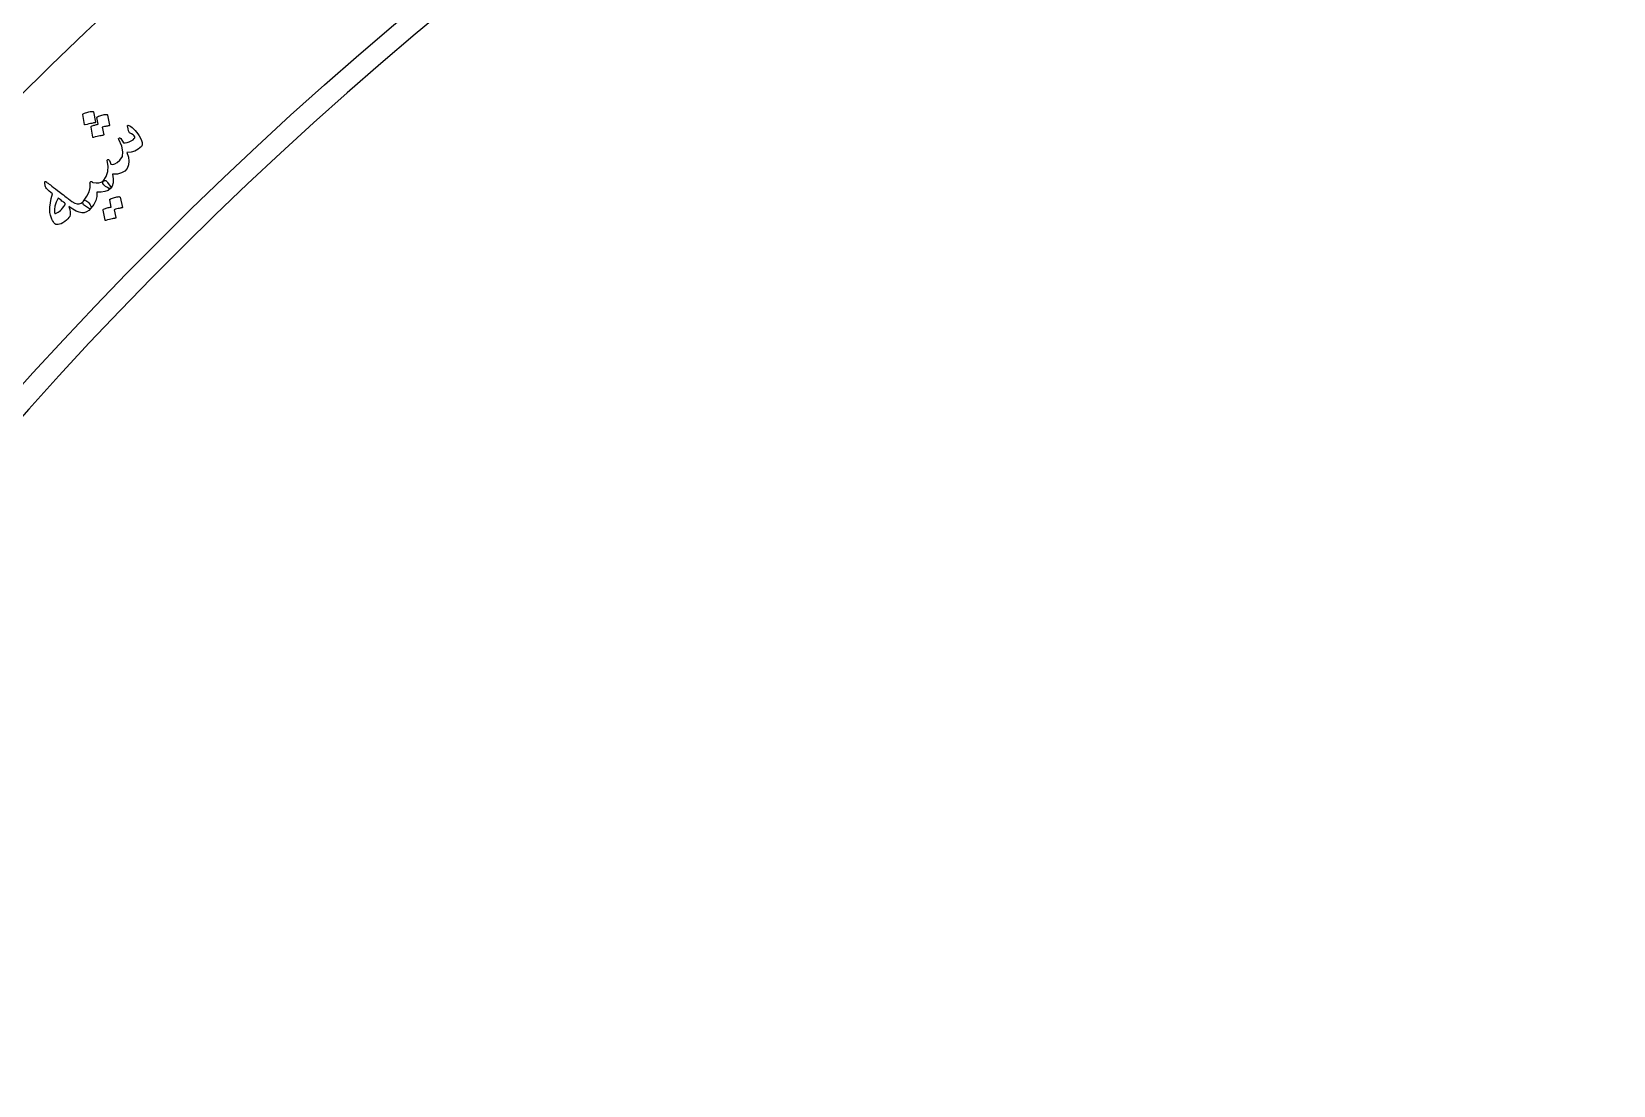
# Model space of a CAD drawing. Header units: millimetres. Extents: x -75 to 75, y -75 to 98.
# Drawn here: x -51.1 to -22.37, y 33.45 to 52.6 of the extents above; entities that cross this region are included whole.
import ezdxf

# ---------------------------------------------------------------- set-up
doc = ezdxf.new("R2010")
doc.units = ezdxf.units.MM
for name, color, linetype in [('CUT_INNER', 6, 'Continuous'), ('ENGRAVE', 7, 'Continuous'), ('TEXT', 5, 'Continuous')]:
    doc.layers.add(name, color=color, linetype=linetype)

msp = doc.modelspace()

# ---------------------------------------------------------------- linework, layer by layer
at = {"layer": 'CUT_INNER'}
msp.add_arc((0.0001, -0.0002), 68.6249, 92.275813, 359.648624, dxfattribs=at)
at = {"layer": 'ENGRAVE'}
for radius in [74.6175, 72.654, 69.0075]:
    msp.add_circle((0, 0), radius, dxfattribs=at)
at = {"layer": 'TEXT'}
for points in [[(-50.1743, 51.0923), (-50.1742, 51.096), (-50.1727, 51.0998), (-50.1696, 51.1035), (-50.1651, 51.1072), (-50.1448, 51.1163), (-50.1243, 51.1244), (-50.1038, 51.1315), (-50.0833, 51.1375), (-50.0624, 51.1425), (-50.0411, 51.1465), (-50.0194, 51.1494), (-49.9972, 51.1513), (-49.9906, 51.1506), (-49.9857, 51.1486), (-49.9825, 51.1453), (-49.981, 51.1407), (-49.9422, 50.9557), (-49.9428, 50.951), (-49.946, 50.9475), (-49.9518, 50.9451), (-49.9602, 50.9438), (-49.9674, 50.9427), (-49.9785, 50.9406), (-49.9936, 50.9376), (-50.0125, 50.9336), (-50.0356, 50.9286), (-50.063, 50.9223), (-50.0947, 50.9146), (-50.1307, 50.9057), (-50.1359, 50.905), (-50.1396, 50.9057), (-50.1419, 50.908), (-50.1426, 50.9117)], [(-49.9171, 51.039), (-49.917, 51.0427), (-49.9154, 51.0464), (-49.9124, 51.0501), (-49.9079, 51.0538), (-49.8875, 51.0629), (-49.8672, 51.0709), (-49.8467, 51.0778), (-49.8261, 51.0838), (-49.8053, 51.0887), (-49.7841, 51.0926), (-49.7624, 51.0954), (-49.7402, 51.0972), (-49.7348, 51.0964), (-49.7306, 51.0942), (-49.7275, 51.0904), (-49.7255, 51.0852), (-49.6869, 50.9002), (-49.6874, 50.8968), (-49.6903, 50.8939), (-49.6957, 50.8916), (-49.7034, 50.8899), (-49.7086, 50.8889), (-49.7166, 50.8873), (-49.7276, 50.885), (-49.7415, 50.8821), (-49.7581, 50.8784), (-49.7775, 50.874), (-49.7996, 50.8687), (-49.8244, 50.8626), (-49.7949, 50.727), (-49.7955, 50.7224), (-49.7987, 50.7188), (-49.8045, 50.7165), (-49.8129, 50.7152), (-49.82, 50.7141), (-49.8311, 50.712), (-49.8461, 50.709), (-49.865, 50.7051), (-49.8881, 50.7001), (-49.9154, 50.6938), (-49.947, 50.6862), (-49.9829, 50.6774), (-49.9875, 50.6773), (-49.9907, 50.6785), (-49.9926, 50.681), (-49.9932, 50.6848), (-50.0254, 50.8651), (-50.0253, 50.8689), (-50.0238, 50.8726), (-50.0208, 50.8763), (-50.0163, 50.88), (-50.0019, 50.8865), (-49.9874, 50.8925), (-49.9727, 50.8983), (-49.9578, 50.9036), (-49.9428, 50.9084), (-49.9275, 50.9124), (-49.9121, 50.9156), (-49.8965, 50.9182)], [(-49.3644, 50.8891), (-49.3633, 50.8946), (-49.3587, 50.8976), (-49.3506, 50.8981), (-49.339, 50.8962), (-49.3225, 50.8899), (-49.3026, 50.8775), (-49.2793, 50.8589), (-49.2525, 50.834), (-49.2232, 50.8048), (-49.1967, 50.7742), (-49.173, 50.7424), (-49.1521, 50.7093), (-49.117, 50.6397), (-49.0983, 50.5832), (-49.0961, 50.5401), (-49.1104, 50.5101), (-49.1661, 50.4619), (-49.2283, 50.4282), (-49.297, 50.4089), (-49.3722, 50.404), (-49.346, 50.3213), (-49.3369, 50.2455), (-49.3448, 50.1769), (-49.3699, 50.1153), (-49.4114, 50.0662), (-49.469, 50.0322), (-49.5426, 50.0132), (-49.6323, 50.0092), (-49.6219, 49.9225), (-49.6246, 49.8504), (-49.6404, 49.7931), (-49.6693, 49.7504), (-49.6805, 49.7473), (-49.6996, 49.7527), (-49.7264, 49.7667), (-49.7611, 49.7891), (-49.7915, 49.8151), (-49.8085, 49.8396), (-49.8123, 49.8625), (-49.8027, 49.884), (-49.7498, 49.9676), (-49.7199, 50.0574), (-49.713, 50.1535), (-49.7291, 50.2558), (-49.73, 50.2613), (-49.7298, 50.2662), (-49.7285, 50.2702), (-49.7261, 50.2735), (-49.7222, 50.2767), (-49.7179, 50.2787), (-49.7133, 50.2796), (-49.7082, 50.2794), (-49.6989, 50.2727), (-49.6887, 50.2559), (-49.6777, 50.2289), (-49.6657, 50.1916), (-49.6303, 50.1888), (-49.5908, 50.2001), (-49.5471, 50.2253), (-49.4993, 50.2645), (-49.4559, 50.3299), (-49.4448, 50.4145), (-49.466, 50.5183), (-49.5195, 50.6415), (-49.5223, 50.6477), (-49.5234, 50.653), (-49.5229, 50.6574), (-49.5207, 50.6608), (-49.5161, 50.6646), (-49.5114, 50.667), (-49.5064, 50.6682), (-49.5013, 50.668), (-49.4958, 50.6661), (-49.491, 50.6635), (-49.487, 50.6601), (-49.4837, 50.6559), (-49.4371, 50.5783), (-49.4044, 50.5798), (-49.3699, 50.5867), (-49.3337, 50.599), (-49.2957, 50.6166), (-49.2619, 50.6369), (-49.2396, 50.6558), (-49.2288, 50.6735), (-49.2295, 50.6898), (-49.2399, 50.7056), (-49.2598, 50.7232), (-49.2891, 50.7427), (-49.3278, 50.7639), (-49.3345, 50.774), (-49.3429, 50.7982), (-49.3528, 50.8366), (-49.3644, 50.8891)], [(-50.8658, 49.8511), (-50.8664, 49.8692), (-50.8607, 49.8772), (-50.8486, 49.8753), (-50.8301, 49.8635), (-50.8198, 49.8554), (-50.8054, 49.8445), (-50.7869, 49.8306), (-50.7643, 49.8137), (-50.7375, 49.7937), (-50.7064, 49.7702), (-50.671, 49.7432), (-50.6313, 49.7127), (-50.5922, 49.6828), (-50.5573, 49.6559), (-50.5265, 49.6322), (-50.4998, 49.6116), (-50.4773, 49.5942), (-50.4591, 49.5801), (-50.4452, 49.5692), (-50.4356, 49.5617), (-50.3735, 49.5158), (-50.3204, 49.4852), (-50.276, 49.4699), (-50.2406, 49.4698), (-50.2213, 49.4754), (-50.2018, 49.486), (-50.1823, 49.5016), (-50.1625, 49.5221), (-50.1487, 49.5322), (-50.1337, 49.5356), (-50.1176, 49.5323), (-50.1003, 49.5224), (-50.0825, 49.5074), (-50.0664, 49.4903), (-50.0519, 49.4712), (-50.0391, 49.4501), (-50.0299, 49.4303), (-50.0251, 49.4135), (-50.0245, 49.3999), (-50.0282, 49.3895), (-50.0669, 49.351), (-50.107, 49.3244), (-50.1486, 49.3099), (-50.1916, 49.3073), (-50.2406, 49.3178), (-50.2959, 49.3409), (-50.3575, 49.3768), (-50.4254, 49.4254), (-50.4102, 49.3691), (-50.4031, 49.32), (-50.4039, 49.2781), (-50.4128, 49.2433), (-50.4259, 49.2207), (-50.4448, 49.1978), (-50.4696, 49.1743), (-50.5004, 49.1505), (-50.5353, 49.1277), (-50.5668, 49.1108), (-50.5948, 49.0995), (-50.6195, 49.0941), (-50.6436, 49.0939), (-50.6644, 49.0983), (-50.6817, 49.1074), (-50.6955, 49.1212), (-50.7096, 49.1416), (-50.7233, 49.1663), (-50.7364, 49.1953), (-50.7491, 49.2286), (-50.7607, 49.2632), (-50.7689, 49.2917), (-50.774, 49.3142), (-50.7758, 49.3306), (-50.7724, 49.4086), (-50.7629, 49.4882), (-50.7474, 49.5694), (-50.7259, 49.6521), (-50.7566, 49.6783), (-50.7828, 49.7012), (-50.8046, 49.7208), (-50.8218, 49.7371), (-50.8352, 49.7519), (-50.8454, 49.7669), (-50.8525, 49.7822), (-50.8565, 49.7976)], [(-49.8027, 49.884), (-49.7871, 49.8919), (-49.7745, 49.8965), (-49.7649, 49.8978), (-49.7582, 49.8957), (-49.7505, 49.8902), (-49.7419, 49.8824), (-49.7327, 49.8723), (-49.7227, 49.8601), (-49.6927, 49.8187), (-49.6738, 49.7867), (-49.666, 49.7639), (-49.6693, 49.7504), (-49.7148, 49.7162), (-49.7716, 49.6934), (-49.8397, 49.6817), (-49.9191, 49.6812), (-49.9207, 49.6069), (-49.9394, 49.5336), (-49.9753, 49.4611), (-50.0282, 49.3895), (-50.0363, 49.3841), (-50.0459, 49.3828), (-50.057, 49.3855), (-50.0696, 49.3923), (-50.1441, 49.4422), (-50.1524, 49.4479), (-50.1594, 49.4559), (-50.1651, 49.4663), (-50.1696, 49.4791), (-50.1714, 49.4907), (-50.1709, 49.5017), (-50.1679, 49.5122), (-50.1625, 49.5221), (-50.0994, 49.6083), (-50.0584, 49.6899), (-50.0395, 49.767), (-50.0426, 49.8396), (-50.0438, 49.8489), (-50.0427, 49.8574), (-50.0394, 49.8652), (-50.0338, 49.8723), (-50.0272, 49.8773), (-50.0205, 49.8789), (-50.0138, 49.8773), (-50.0071, 49.8723), (-50.0014, 49.8669), (-49.996, 49.8627), (-49.991, 49.8595), (-49.9863, 49.8575), (-49.9315, 49.8525), (-49.8826, 49.8552), (-49.8397, 49.8657), (-49.8027, 49.884)], [(-50.6242, 49.5731), (-50.6588, 49.5004), (-50.681, 49.4318), (-50.6907, 49.3672), (-50.6879, 49.3066), (-50.6855, 49.3005), (-50.6815, 49.2967), (-50.6758, 49.2954), (-50.6685, 49.2965), (-50.6465, 49.3057), (-50.6248, 49.3177), (-50.6035, 49.3326), (-50.5824, 49.3503), (-50.5617, 49.3709), (-50.5412, 49.3943), (-50.5211, 49.4207), (-50.5013, 49.4498), (-50.4987, 49.4549), (-50.4969, 49.461), (-50.4959, 49.4682), (-50.4956, 49.4766), (-50.5087, 49.4877), (-50.5227, 49.4991), (-50.5375, 49.5108), (-50.5532, 49.5227), (-50.5697, 49.5349), (-50.587, 49.5474), (-50.6052, 49.5601), (-50.6242, 49.5731)], [(-49.6863, 49.5435), (-49.6863, 49.5472), (-49.6848, 49.5509), (-49.6819, 49.5545), (-49.6775, 49.5582), (-49.6575, 49.5673), (-49.6375, 49.5753), (-49.6173, 49.5823), (-49.5971, 49.5883), (-49.5766, 49.5932), (-49.5556, 49.5971), (-49.5341, 49.6), (-49.5122, 49.6019), (-49.5069, 49.6011), (-49.5026, 49.5989), (-49.4995, 49.5952), (-49.4974, 49.59), (-49.4552, 49.4068), (-49.4556, 49.4034), (-49.4585, 49.4006), (-49.4637, 49.3983), (-49.4714, 49.3966), (-49.4773, 49.3961), (-49.4863, 49.3946), (-49.4983, 49.3921), (-49.5134, 49.3886), (-49.5316, 49.3841), (-49.5533, 49.3786), (-49.5784, 49.3721), (-49.6069, 49.3646), (-49.5747, 49.2214), (-49.5745, 49.2162), (-49.5772, 49.2122), (-49.5826, 49.2096), (-49.5908, 49.2082), (-49.5979, 49.207), (-49.6088, 49.2049), (-49.6236, 49.2019), (-49.6423, 49.198), (-49.665, 49.1929), (-49.692, 49.1866), (-49.7231, 49.1789), (-49.7585, 49.17), (-49.7631, 49.1699), (-49.7663, 49.1711), (-49.7683, 49.1736), (-49.7689, 49.1773), (-49.8062, 49.3574), (-49.8062, 49.3611), (-49.8047, 49.3648), (-49.8018, 49.3685), (-49.7974, 49.3722), (-49.7811, 49.3806), (-49.7645, 49.3879), (-49.7476, 49.3942), (-49.7304, 49.3995), (-49.7131, 49.4039), (-49.6956, 49.4074), (-49.678, 49.4101), (-49.6604, 49.412)]]:
    msp.add_lwpolyline(points, close=True, dxfattribs=at)

doc.saveas('drawing.dxf')
